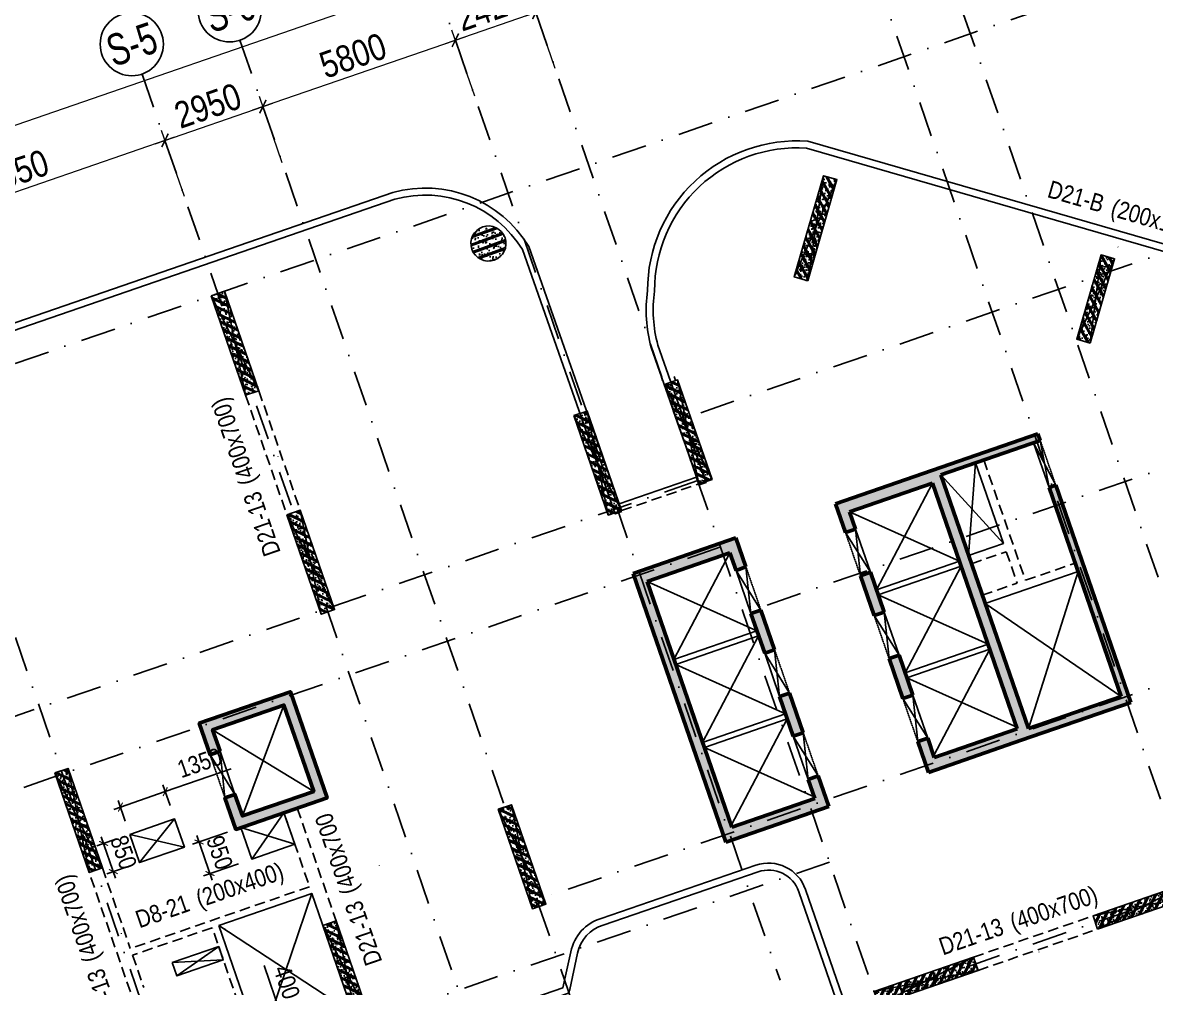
# Model space of a CAD drawing. Header units: millimetres. Extents: x -159515 to 1327256, y -225156 to 138737.
# Drawn here: x 255359 to 287622, y -8366 to 19124 of the extents above; entities that cross this region are included whole.
import ezdxf
from ezdxf.enums import TextEntityAlignment as Align

# ---------------------------------------------------------------- set-up
doc = ezdxf.new("R2010")
doc.units = ezdxf.units.MM
doc.header["$MEASUREMENT"] = 0
doc.linetypes.add('DASHDOT', pattern=[1, 0.5, -0.25, 0, -0.25])
doc.linetypes.add('DASHED', pattern=[4.5, 3, -1.5])
for name, color, linetype in [('ccu11-Khuat', 9, 'DASHED'), ('ccu11-Manh', 8, 'Continuous'), ('ccu11-Thay', 7, 'Continuous'), ('ccu12-Manh', 8, 'Continuous'), ('ccu12-Text', 31, 'Continuous'), ('KC2-DIM', 251, 'Continuous'), ('KT-Luoi truc South Tower', 8, 'DASHDOT'), ('ST_MBDV Cot vach 220805$0$AUDIT_I_220805193045-1', 50, 'Continuous'), ('Xref_ST_MBDV Cot vach 30.7.2022|Xref_ST_MBDV Cot vach 30.7.2022|Xref_ST_MBDV Cot vach 30.7.2022|Xref_ST_MBDV Cot vach 30.7.2022|ccu12-Hatch', 250, 'Continuous'), ('Xref_ST_MBDV Cot vach 30.7.2022|Xref_ST_MBDV Cot vach 30.7.2022|Xref_ST_MBDV Cot vach 30.7.2022|Xref_ST_MBDV Cot vach 30.7.2022|KC-Betong', 6, 'Continuous')]:
    doc.layers.add(name, color=color, linetype=linetype)
for name, color, linetype, lineweight in [('ccu12-Tencaukien', 9, 'Continuous', 15), ('KT-Kich thuoc', 159, 'Continuous', 18), ('KT-Net cot vach', 6, 'Continuous', 50), ('xref.asix of  podium$0$xref.asix of  podium$0$ST_MBDV Cot vach 220805$0$KT-Net cot vach', 6, 'Continuous', 50)]:
    doc.layers.add(name, color=color, linetype=linetype, lineweight=lineweight)
doc.styles.add('Arial Narrow', font='ARIALN.TTF')
doc.styles.add('ST_MBDV Cot vach 220805$0$HBA-Text', font='GOTHIC.TTF')
doc.dimstyles.new('ccu12-200', dxfattribs={"dimscale": 200, "dimtxt": 2.5, "dimasz": 1, "dimexe": 1, "dimexo": 2, "dimgap": 1, "dimtad": 1, "dimdec": 0, "dimrnd": 5, "dimdsep": 46, "dimtxsty": 'Arial Narrow', "dimblk": 'ARCHTICK', "dimcen": -1, "dimdle": 1, "dimclrd": 256, "dimclre": 256, "dimclrt": 3, "dimadec": 0, "dimazin": 2, "dimtfac": 0.1, "dimtdec": 0, "dimtmove": 0, "dimatfit": 1, "dimldrblk": 'ARCHTICK', "dimfxl": 1, "dimtvp": 0.833333, "dimtolj": 1, "dimtzin": 12, "dimarcsym": 0})
doc.dimstyles.new('CCU_1-300', dxfattribs={"dimscale": 300, "dimtxt": 2.5, "dimasz": 1, "dimexe": 1, "dimexo": 2, "dimgap": 0.5, "dimtad": 1, "dimdec": 0, "dimdsep": 46, "dimtxsty": 'Arial Narrow', "dimblk": 'ARCHTICK', "dimcen": -1, "dimdle": 1, "dimclrd": 256, "dimclre": 256, "dimclrt": 3, "dimadec": 0, "dimazin": 2, "dimtfac": 0.1, "dimtdec": 0, "dimtix": 1, "dimtmove": 2, "dimatfit": 1, "dimfxl": 1, "dimtvp": 0.833333, "dimtolj": 1, "dimtzin": 12, "dimarcsym": 0})
pattern_1 = [(50, (-550, 3050), (286.904, -25.101), [30, -330]), (355, (-550, 3050), (-55.5, 300.877), [24, -264]), (100.451, (-526.1, 3047.9), (231.404, 275.776), [25.496, -280.457]), (46.184, (-550, 3130), (426.896, -66.208), [45, -495]), (96.636, (-514.43, 3124.5), (373.865, 389.647), [38.244, -420.685]), (351.184, (-550, 3130), (373.865, 389.65), [36, -396]), (21, (-510, 3110), (238.763, -161.048), [30, -330]), (326, (-510, 3110), (97.326, 290.06), [24, -264]), (71.451, (-490.1, 3096.58), (336.09, 129.012), [25.496, -280.457]), (37.5, (-550, 3050), (4.864, 133.1575), [0, -260.8, 0, -268, 0, -265]), (7.5, (-550, 3050), (105.228, 157.7647), [0, -152.8, 0, -254.8, 0, -101]), (327.5, (-639.2, 3050), (213.529, -9.022), [0, -100, 0, -312, 0, -414]), (317.5, (-679.2, 3050), (233.274, 40.042), [0, -130, 0, -207.2, 0, -294]), (45, (-550, 3050), (-120.208, 120.208), []), (45, (-550, 3099), (-120.208, 120.208), [])]

# ---------------------------------------------------------------- blocks, each defined once
blk = doc.blocks.new('_ArchTick')
at = {"color": 0, "const_width": 0.15}
blk.add_lwpolyline([(-0.5, -0.5), (0.5, 0.5)], dxfattribs=at)
blk = doc.blocks.new('*D436')
at = {"layer": 'Defpoints', "color": 0, "transparency": 16777216}
for p in [(-52359, 62652), (-108654, 48212), (-107112, 43748, 0)]:
    blk.add_point(p, dxfattribs=at)
at = {"layer": 'KT-Kich thuoc', "lineweight": -2, "transparency": 16777216}
for p, q in [((-53617, 67214), (-108937, 48114)), ((-52555, 63219), (-53998, 67400)), ((-107308, 44315), (-108751, 48496))]:
    blk.add_line(p, q, dxfattribs=at)
at = {"layer": 'KT-Kich thuoc', "lineweight": -2, "transparency": 16777216, "xscale": 300, "yscale": 300, "zscale": 300}
for p, rotation in [((-53900, 67116), 19.04771637789532), ((-108654, 48212), 199.0477163778953)]:
    blk.add_blockref('_ArchTick', p, dxfattribs=dict(at, rotation=rotation))
at = {"layer": 'KT-Kich thuoc', "color": 3, "transparency": 16777216, "insert": (-78140, 59662), "char_height": 750, "attachment_point": 5, "rotation": 19.0477, "style": 'Arial Narrow'}
blk.add_mtext('\\A1;57925', dxfattribs=at)
blk = doc.blocks.new('*D440')
at = {"layer": 'Defpoints', "color": 0, "transparency": 16777216}
for p in [(-82308, 55404), (-81561, 53238), (-89737, 50415)]:
    blk.add_point(p, dxfattribs=at)
at = {"layer": 'KT-Kich thuoc', "lineweight": -2, "transparency": 16777216}
for p, q in [((-90768, 52483), (-82025, 55502)), ((-81757, 53805), (-82406, 55687)), ((-89933, 50983), (-90583, 52864))]:
    blk.add_line(p, q, dxfattribs=at)
for p, xscale, yscale, zscale, rotation in [((-82308, 55404), 300, 300, 300, 19.04713796427213), ((-90485, 52581), 300.0000000000001, 300.0000000000001, 300.0000000000001, 199.0471379642721)]:
    blk.add_blockref('_ArchTick', p, dxfattribs=dict(at, xscale=xscale, yscale=yscale, zscale=zscale, rotation=rotation))
at = {"layer": 'KT-Kich thuoc', "color": 3, "transparency": 16777216, "insert": (-86570, 54496), "char_height": 750, "attachment_point": 5, "rotation": 19.0471, "style": 'Arial Narrow'}
blk.add_mtext('\\A1;8650', dxfattribs=at)
blk = doc.blocks.new('*D441')
at = {"layer": 'Defpoints', "color": 0, "transparency": 16777216}
for p in [(-79520, 56366), (-78772, 54201), (-81561, 53238)]:
    blk.add_point(p, dxfattribs=at)
at = {"layer": 'KT-Kich thuoc', "lineweight": -2, "transparency": 16777216}
for p, q in [((-82592, 55306), (-79236, 56464)), ((-78968, 54768), (-79618, 56650)), ((-81757, 53805), (-82406, 55687))]:
    blk.add_line(p, q, dxfattribs=at)
for p, xscale, yscale, zscale, rotation in [((-79520, 56366), 300, 300, 300, 19.04713796427213), ((-82308, 55404), 300.0000000000001, 300.0000000000001, 300.0000000000001, 199.0471379642721)]:
    blk.add_blockref('_ArchTick', p, dxfattribs=dict(at, xscale=xscale, yscale=yscale, zscale=zscale, rotation=rotation))
at = {"layer": 'KT-Kich thuoc', "color": 3, "transparency": 16777216, "insert": (-81088, 56389), "char_height": 750, "attachment_point": 5, "rotation": 19.0471, "style": 'Arial Narrow'}
blk.add_mtext('\\A1;2950', dxfattribs=at)
blk = doc.blocks.new('*D442')
at = {"layer": 'Defpoints', "color": 0, "transparency": 16777216}
for p in [(-74037, 58259), (-73290, 56094), (-78772, 54201)]:
    blk.add_point(p, dxfattribs=at)
at = {"layer": 'KT-Kich thuoc', "lineweight": -2, "transparency": 16777216}
for p, q in [((-73486, 56661), (-74135, 58543)), ((-79803, 56269), (-73754, 58357)), ((-78968, 54768), (-79618, 56650))]:
    blk.add_line(p, q, dxfattribs=at)
for p, xscale, yscale, zscale, rotation in [((-74037, 58259), 300, 300, 300, 19.04713796427213), ((-79520, 56366), 300.0000000000001, 300.0000000000001, 300.0000000000001, 199.0471379642721)]:
    blk.add_blockref('_ArchTick', p, dxfattribs=dict(at, xscale=xscale, yscale=yscale, zscale=zscale, rotation=rotation))
at = {"layer": 'KT-Kich thuoc', "color": 3, "transparency": 16777216, "insert": (-76953, 57817), "char_height": 750, "attachment_point": 5, "rotation": 19.0471, "style": 'Arial Narrow'}
blk.add_mtext('\\A1;5800', dxfattribs=at)
blk = doc.blocks.new('*D443')
at = {"layer": 'Defpoints', "color": 0, "transparency": 16777216}
for p in [(-71745, 59051), (-70998, 56885), (-73290, 56094)]:
    blk.add_point(p, dxfattribs=at)
at = {"layer": 'KT-Kich thuoc', "lineweight": -2, "transparency": 16777216}
for p, q in [((-74321, 58161), (-71462, 59149)), ((-71193, 57452), (-71843, 59334)), ((-73486, 56661), (-74135, 58543))]:
    blk.add_line(p, q, dxfattribs=at)
for p, xscale, yscale, zscale, rotation in [((-71745, 59051), 300, 300, 300, 19.04713796427213), ((-74037, 58259), 300.0000000000001, 300.0000000000001, 300.0000000000001, 199.0471379642721)]:
    blk.add_blockref('_ArchTick', p, dxfattribs=dict(at, xscale=xscale, yscale=yscale, zscale=zscale, rotation=rotation))
at = {"layer": 'KT-Kich thuoc', "color": 3, "transparency": 16777216, "insert": (-73065, 59159), "char_height": 750, "attachment_point": 5, "rotation": 19.0471, "style": 'Arial Narrow'}
blk.add_mtext('\\A1;2425', dxfattribs=at)
blk = doc.blocks.new('*D444')
at = {"layer": 'Defpoints', "color": 0, "transparency": 16777216}
for p in [(-62765, 62151), (-62018, 59985), (-70998, 56885)]:
    blk.add_point(p, dxfattribs=at)
at = {"layer": 'KT-Kich thuoc', "lineweight": -2, "transparency": 16777216}
for p, q in [((-62214, 60553), (-62863, 62435)), ((-72029, 58953), (-62482, 62249)), ((-71193, 57452), (-71843, 59334))]:
    blk.add_line(p, q, dxfattribs=at)
for p, xscale, yscale, zscale, rotation in [((-62765, 62151), 300, 300, 300, 19.04713796427213), ((-71745, 59051), 300.0000000000001, 300.0000000000001, 300.0000000000001, 199.0471379642721)]:
    blk.add_blockref('_ArchTick', p, dxfattribs=dict(at, xscale=xscale, yscale=yscale, zscale=zscale, rotation=rotation))
at = {"layer": 'KT-Kich thuoc', "color": 3, "transparency": 16777216, "insert": (-67429, 61105), "char_height": 750, "attachment_point": 5, "rotation": 19.0471, "style": 'Arial Narrow'}
blk.add_mtext('\\A1;9500', dxfattribs=at)
blk = doc.blocks.new('ST_MBDV Cot vach 220805$0$GRID-SYM-flat-103')
at = {"layer": 'ST_MBDV Cot vach 220805$0$AUDIT_I_220805193045-1'}
blk.add_circle((0, 0, 0), 900, dxfattribs=at)
at = {"layer": 'ST_MBDV Cot vach 220805$0$AUDIT_I_220805193045-1', "style": 'ST_MBDV Cot vach 220805$0$HBA-Text'}
blk.add_attdef('GRID', text='', height=900, rotation=19.0471, dxfattribs=at).set_placement((0, 0, 0), align=Align.MIDDLE_CENTER)
blk = doc.blocks.new('*D93')
at = {"layer": 'Defpoints', "color": 0, "transparency": 16777216}
for p in [(258412, -4007), (258689, -4810), (257942, -5068)]:
    blk.add_point(p, dxfattribs=at)
at = {"layer": 'KC2-DIM', "lineweight": -2, "transparency": 16777216}
for p, q in [((258034, -4137), (257476, -4330)), ((257599, -4076), (258007, -5257)), ((258311, -4941), (257753, -5134))]:
    blk.add_line(p, q, dxfattribs=at)
at = {"layer": 'KC2-DIM', "lineweight": -2, "transparency": 16777216, "xscale": 200, "yscale": 200, "zscale": 200}
for p, rotation in [((257665, -4265), 109.0471379541837), ((257942, -5068), 289.0471379541837)]:
    blk.add_blockref('_ArchTick', p, dxfattribs=dict(at, rotation=rotation))
at = {"layer": 'KC2-DIM', "color": 3, "transparency": 16777216, "insert": (258234, -4518), "char_height": 500, "attachment_point": 5, "rotation": 289.0471, "style": 'Arial Narrow'}
blk.add_mtext('\\A1;850', dxfattribs=at)
blk = doc.blocks.new('*D94')
at = {"layer": 'Defpoints', "color": 0, "transparency": 16777216}
for p in [(259420, -2789), (259688, -3566), (258412, -4007)]:
    blk.add_point(p, dxfattribs=at)
at = {"layer": 'KC2-DIM', "lineweight": -2, "transparency": 16777216}
for p, q in [((259420, -2789), (261296, -2142)), ((258144, -3230), (259420, -2789)), ((259558, -3188), (259355, -2600)), ((258282, -3629), (258079, -3041)), ((258144, -3230), (257955, -3295))]:
    blk.add_line(p, q, dxfattribs=at)
at = {"layer": 'KC2-DIM', "lineweight": -2, "transparency": 16777216, "xscale": 200, "yscale": 200, "zscale": 200}
for p, rotation in [((259420, -2789), 199.0471379543178), ((258144, -3230), 19.04713795431789)]:
    blk.add_blockref('_ArchTick', p, dxfattribs=dict(at, rotation=rotation))
at = {"layer": 'KC2-DIM', "color": 3, "transparency": 16777216, "insert": (260398, -1970), "char_height": 500, "attachment_point": 5, "rotation": 19.0471, "style": 'Arial Narrow'}
blk.add_mtext('\\A1;1350', dxfattribs=at)
blk = doc.blocks.new('*D96')
at = {"layer": 'Defpoints', "color": 0, "transparency": 16777216}
for p in [(262798, -9369), (261809, -9710), (261940, -10088)]:
    blk.add_point(p, dxfattribs=at)
at = {"layer": 'KC2-DIM', "lineweight": -2, "transparency": 16777216}
for p, q in [((262798, -9369), (262236, -7742)), ((262187, -9580), (262987, -9304)), ((262929, -9747), (262798, -9369)), ((262318, -9958), (263118, -9682)), ((262929, -9747), (262994, -9936))]:
    blk.add_line(p, q, dxfattribs=at)
at = {"layer": 'KC2-DIM', "lineweight": -2, "transparency": 16777216, "xscale": 200, "yscale": 200, "zscale": 200}
for p, rotation in [((262798, -9369), 289.0471379547801), ((262929, -9747), 109.0471379547801)]:
    blk.add_blockref('_ArchTick', p, dxfattribs=dict(at, rotation=rotation))
at = {"layer": 'KC2-DIM', "color": 3, "transparency": 16777216, "insert": (262882, -8218), "char_height": 500, "attachment_point": 5, "rotation": 289.0471, "style": 'Arial Narrow'}
blk.add_mtext('\\A1;400', dxfattribs=at)
blk = doc.blocks.new('*D97')
at = {"layer": 'Defpoints', "color": 0, "transparency": 16777216}
for p in [(261572, -3815), (261883, -4713), (260695, -5123)]:
    blk.add_point(p, dxfattribs=at)
at = {"layer": 'KC2-DIM', "lineweight": -2, "transparency": 16777216}
for p, q in [((261194, -3945), (260196, -4290)), ((260320, -4036), (260760, -5312)), ((261504, -4843), (260506, -5188))]:
    blk.add_line(p, q, dxfattribs=at)
at = {"layer": 'KC2-DIM', "lineweight": -2, "transparency": 16777216, "xscale": 200, "yscale": 200, "zscale": 200}
for p, rotation in [((260385, -4225), 109.0471379534124), ((260695, -5123), 289.0471379534123)]:
    blk.add_blockref('_ArchTick', p, dxfattribs=dict(at, rotation=rotation))
at = {"layer": 'KC2-DIM', "color": 3, "transparency": 16777216, "insert": (260970, -4525), "char_height": 500, "attachment_point": 5, "rotation": 289.0471, "style": 'Arial Narrow'}
blk.add_mtext('\\A1;950', dxfattribs=at)
blk = doc.blocks.new('*U192')
at = {"layer": 'ccu12-Tencaukien', "color": 8, "ltscale": 10000}
blk.add_line((361, -155), (354, -155), dxfattribs=at)
at = {"layer": 'ccu12-Text', "color": 2, "style": 'Arial Narrow', "width": 0.8}
blk.add_attdef('SH', text='', height=300, dxfattribs=at).set_placement((276, 6), align=Align.BOTTOM_RIGHT)
at = {"layer": 'ccu12-Text', "color": 31, "style": 'Arial Narrow', "width": 0.8}
for tag, p in [('(', (508, -75)), ('KT', (633, -75)), (')', (963, -75))]:
    blk.add_attdef(tag, text='', height=250, dxfattribs=at).set_placement(p, align=Align.BOTTOM_LEFT)
blk = doc.blocks.new('*U256')
at = {"layer": 'ccu12-Tencaukien', "color": 8, "ltscale": 10000}
blk.add_line((361, -155), (354, -155), dxfattribs=at)
at = {"layer": 'ccu12-Text', "color": 2, "style": 'Arial Narrow', "width": 0.8}
blk.add_attdef('SH', text='', height=300, dxfattribs=at).set_placement((276, 6), align=Align.BOTTOM_RIGHT)
at = {"layer": 'ccu12-Text', "color": 31, "style": 'Arial Narrow', "width": 0.8}
for tag, p in [('(', (508, -75)), ('KT', (633, -75)), (')', (963, -75))]:
    blk.add_attdef(tag, text='', height=250, dxfattribs=at).set_placement(p, align=Align.BOTTOM_LEFT)
blk = doc.blocks.new('*U257')
at = {"layer": 'ccu12-Tencaukien', "color": 8, "ltscale": 10000}
blk.add_line((361, -155), (354, -155), dxfattribs=at)
at = {"layer": 'ccu12-Text', "color": 2, "style": 'Arial Narrow', "width": 0.8}
blk.add_attdef('SH', text='', height=300, dxfattribs=at).set_placement((276, 6), align=Align.BOTTOM_RIGHT)
at = {"layer": 'ccu12-Text', "color": 31, "style": 'Arial Narrow', "width": 0.8}
for tag, p in [('(', (508, -75)), ('KT', (633, -75)), (')', (963, -75))]:
    blk.add_attdef(tag, text='', height=250, dxfattribs=at).set_placement(p, align=Align.BOTTOM_LEFT)
blk = doc.blocks.new('*U258')
at = {"layer": 'ccu12-Tencaukien', "color": 8, "ltscale": 10000}
blk.add_line((361, -155), (354, -155), dxfattribs=at)
at = {"layer": 'ccu12-Text', "color": 2, "style": 'Arial Narrow', "width": 0.8}
blk.add_attdef('SH', text='', height=300, dxfattribs=at).set_placement((276, 6), align=Align.BOTTOM_RIGHT)
at = {"layer": 'ccu12-Text', "color": 31, "style": 'Arial Narrow', "width": 0.8}
for tag, p in [('(', (508, -75)), ('KT', (633, -75)), (')', (963, -75))]:
    blk.add_attdef(tag, text='', height=250, dxfattribs=at).set_placement(p, align=Align.BOTTOM_LEFT)
blk = doc.blocks.new('*U951')
h = blk.add_hatch()
h.set_pattern_fill('VATLIEU04', color=250, scale=40, style=0, pattern_type=2)
h.set_pattern_definition(pattern_1)
h.paths.add_polyline_path([(-475, -475), (-75, -475), (-75, 2525), (-475, 2525)])
at = {"color": 6, "ltscale": 0.25}
blk.add_lwpolyline([(-475, -475), (-75, -475), (-75, 2525), (-475, 2525)], close=True, dxfattribs=at)
at = {"layer": 'Defpoints', "linetype": 'ByBlock', "ltscale": 30}
for p, q in [((-75, -475), (-475, 2525)), ((-475, -475), (-75, 2525))]:
    blk.add_line(p, q, dxfattribs=at)
blk = doc.blocks.new('*U44')
h = blk.add_hatch()
h.set_pattern_fill('VATLIEU04', color=250, scale=40, style=0, pattern_type=2)
h.set_pattern_definition([(50, (-550, 2550), (286.904, -25.1), [30, -330]), (355, (-550, 2550), (-55.5, 300.877), [24, -264]), (100.451, (-526.1, 2547.9), (231.404, 275.776), [25.496, -280.457]), (46.184, (-550, 2630), (426.896, -66.208), [45, -495]), (96.636, (-514.43, 2624.5), (373.865, 389.647), [38.244, -420.685]), (351.184, (-550, 2630), (373.865, 389.65), [36, -396]), (21, (-510, 2610), (238.763, -161.048), [30, -330]), (326, (-510, 2610), (97.326, 290.06), [24, -264]), (71.451, (-490.1, 2596.58), (336.09, 129.012), [25.496, -280.457]), (37.5, (-550, 2550), (4.864, 133.1575), [0, -260.8, 0, -268, 0, -265]), (7.5, (-550, 2550), (105.228, 157.765), [0, -152.8, 0, -254.8, 0, -101]), (327.5, (-639.2, 2550), (213.529, -9.022), [0, -100, 0, -312, 0, -414]), (317.5, (-679.2, 2550), (233.274, 40.042), [0, -130, 0, -207.2, 0, -294]), (45, (-550, 2550), (-120.208, 120.208), []), (45, (-550, 2599), (-120.208, 120.208), [])])
h.paths.add_polyline_path([(-475, -475), (-75, -475), (-75, 2025), (-475, 2025)])
at = {"color": 6, "ltscale": 0.25}
blk.add_lwpolyline([(-475, -475), (-75, -475), (-75, 2025), (-475, 2025)], close=True, dxfattribs=at)
at = {"layer": 'Defpoints', "linetype": 'ByBlock', "ltscale": 30}
for p, q in [((-75, -475), (-475, 2025)), ((-475, -475), (-75, 2025))]:
    blk.add_line(p, q, dxfattribs=at)
blk = doc.blocks.new('*U952')
h = blk.add_hatch()
h.set_pattern_fill('VATLIEU04', color=250, scale=40, style=0, pattern_type=2)
h.set_pattern_definition(pattern_1)
h.paths.add_polyline_path([(-475, -475), (-75, -475), (-75, 2525), (-475, 2525)])
at = {"color": 6, "ltscale": 0.25}
blk.add_lwpolyline([(-475, -475), (-75, -475), (-75, 2525), (-475, 2525)], close=True, dxfattribs=at)
at = {"layer": 'Defpoints', "linetype": 'ByBlock', "ltscale": 30}
for p, q in [((-75, -475), (-475, 2525)), ((-475, -475), (-75, 2525))]:
    blk.add_line(p, q, dxfattribs=at)
blk = doc.blocks.new('*U47')
h = blk.add_hatch()
h.set_pattern_fill('VATLIEU04', color=250, scale=40, style=0, pattern_type=2)
h.set_pattern_definition(pattern_1)
h.paths.add_polyline_path([(-475, -475), (-75, -475), (-75, 2525), (-475, 2525)])
at = {"color": 6, "ltscale": 0.25}
blk.add_lwpolyline([(-475, -475), (-75, -475), (-75, 2525), (-475, 2525)], close=True, dxfattribs=at)
at = {"layer": 'Defpoints', "linetype": 'ByBlock', "ltscale": 30}
for p, q in [((-75, -475), (-475, 2525)), ((-475, -475), (-75, 2525))]:
    blk.add_line(p, q, dxfattribs=at)
blk = doc.blocks.new('MBCV-T21')
at = {"layer": 'KC2-DIM'}
h = blk.add_hatch(dxfattribs=at)
h.set_pattern_fill('BT-01', color=256, scale=50, pattern_type=2)
h.set_pattern_definition([(50, (-1479148.05, -74195.07), (358.63009, -31.37607), [37.5, -412.5]), (355, (-1479148.05, -74195.07), (-69.37567, 376.09607), [30, -330]), (100.4514, (-1479118.16, -74197.68), (289.25469, 344.71977), [31.870095, -350.57106]), (46.1842, (-1479148.05, -74095.07), (533.62052, -82.75951), [56.25, -618.75]), (96.6356, (-1479103.6, -74101.96), (467.33135, 487.05894), [47.80514, -525.8565]), (351.1842, (-1479148.05, -74095.07), (467.33097, 487.0593), [45, -495]), (21, (-1479098.05, -74120.07), (298.453526, -201.309445), [37.5, -412.5]), (326, (-1479098.05, -74120.07), (121.65767, 362.57502), [30, -330]), (71.4514, (-1479073.18, -74136.84), (420.111314, 161.26525), [31.870095, -350.57106]), (37.5, (-1479148.05, -74195.07), (6.079928, 166.446927), [0, -326, 0, -335, 0, -331.25]), (7.5, (-1479148.05, -74195.07), (131.534769, 197.205856), [0, -191, 0, -318.5, 0, -126.25]), (327.5, (-1479259.55, -74195.07), (266.911218, -11.277436), [0, -125, 0, -390, 0, -517.5]), (317.5, (-1479309.55, -74195.07), (291.593085, 50.05249), [0, -162.5, 0, -259, 0, -367.5]), (45, (-1479148.05, -74195.07), (-150.26019, 150.26019), []), (45, (-1479148.05, -74133.82), (-150.26019, 150.26019), [])])
h.paths.add_polyline_path([(-54140, 20153), (-51304, 21132), (-51369, 21321), (-57136, 19330), (-56851, 18506), (-56567, 18604), (-56738, 19097), (-54375, 19913), (-52120, 13382), (-51960, 12918), (-54323, 12102), (-54511, 12649), (-54795, 12551), (-54492, 11674), (-51845, 12588), (-48726, 13664), (-50864, 19856), (-51053, 19791), (-48997, 13836), (-51643, 12922)])
h.paths.add_polyline_path([(-59972, 18354), (-62902, 17342), (-60259, 9686), (-57329, 10697), (-57631, 11572), (-57914, 11474), (-57727, 10930), (-60090, 10114), (-62505, 17109), (-60142, 17925), (-59970, 17429), (-59687, 17527)])
h.paths.add_polyline_path([(-59262, 16298), (-59546, 16200), (-59154, 15066), (-58871, 15164)], flags=17)
h.paths.add_polyline_path([(-58446, 13935), (-58730, 13837), (-58338, 12703), (-58055, 12800)], flags=17)
h.paths.add_polyline_path([(-55327, 15012), (-55611, 14914), (-55219, 13779), (-54936, 13877)], flags=17)
h.paths.add_polyline_path([(-56143, 17375), (-56427, 17277), (-56035, 16143), (-55751, 16240)], flags=17)
at = {"layer": 'KT-Net cot vach'}
h = blk.add_hatch(dxfattribs=at)
h.set_pattern_fill('1BETONG2-BOP', color=250, scale=30, style=0, pattern_type=2)
h.set_pattern_definition([(69.0471, (-83157.09, 5455.11), (209.5408, 52.4275), [22.5, -247.5]), (14.0471, (-83157.09, 5455.11), (-112.989, 199.7187), [18, -198]), (119.4985, (-83139.63, 5459.48), (96.552, 252.1462), [19.122, -210.3426]), (65.2313, (-83176.67, 5511.83), (318.848, 57.55), [33.75, -371.25]), (115.6827, (-83150.1, 5516.62), (169.677, 367.7426), [28.683, -315.514]), (10.2313, (-83176.67, 5511.83), (169.677, 367.743), [27, -297]), (40.0471, (-83143.42, 5507.44), (208.686, -55.7332), [22.5, -247.5]), (245.0471, (-83143.42, 5507.44), (226.3168, -37.8782), [18, -198]), (90.4985, (-83126.03, 5502.8), (206.6893, 173.7226), [19.122, -210.3426]), (86.54714, (-83157.09, 5455.11), (-73.03432, 68.2125), [0, -195.6, 0, -201, 0, -198.75]), (23.5471, (-83157.09, 5455.11), (43.1377, 135.5289), [0, -114.6, 0, -191.1, 0, -75.75]), (346.54714, (-83220.33, 5433.28), (153.58697, 45.86723), [0, -75, 0, -234, 0, -310.5]), (336.5471, (-83248.68, 5423.49), (155.5764, 85.4834), [0, -97.5, 0, -155.4, 0, -220.5]), (334.0471, (-83157.09, 5455.11), (55.798, 114.6422), []), (334.0471, (-83169.08, 5489.85), (55.798, 114.6422), [])])
h.paths.add_polyline_path([(-74668, 12275), (-74880, 12889), (-72848, 13591), (-71999, 11133), (-74032, 10432), (-74244, 11046), (-74527, 10948), (-74217, 10050), (-71618, 10948), (-72662, 13973), (-75262, 13075), (-74952, 12177)])
at = {"layer": 'Xref_ST_MBDV Cot vach 30.7.2022|Xref_ST_MBDV Cot vach 30.7.2022|Xref_ST_MBDV Cot vach 30.7.2022|Xref_ST_MBDV Cot vach 30.7.2022|ccu12-Hatch', "ltscale": 0.5}
h = blk.add_hatch(dxfattribs=at)
h.set_pattern_fill('VATLIEU04', color=256, scale=50, angle=335, pattern_type=2)
h.set_pattern_definition([(25, (78990.96, -12660.9), (311.76915, -180), [37.5, -412.5]), (330, (78990.96, -12660.9), (96.0694, 370.1782), [30, -330]), (75.4514, (79016.94, -12675.9), (407.83865, 190.1779), [31.8701, -350.57106]), (21.1842, (79033.22, -12570.3), (448.6488, -300.5234), [56.25, -618.75]), (71.6356, (79070.6, -12595.3), (629.386, 243.9225), [47.8051, -525.8565]), (326.1842, (79033.2, -12570.3), (629.3859, 243.923), [45, -495]), (356, (79067.97, -12614.07), (185.4137, -308.5802), [37.5, -412.5]), (301, (79067.97, -12614.07), (263.4901, 277.1898), [30, -330]), (46.4514, (79083.42, -12639.8), (448.9038, -31.3908), [31.8701, -350.57106]), (12.5, (78990.96, -12660.91), (75.8538, 148.28266), [0, -326, 0, -335, 0, -331.25]), (342.5, (78990.96, -12660.91), (202.55378, 123.1402), [0, -191, 0, -318.5, 0, -126.25]), (302.5, (78889.91, -12613.79), (237.13767, -123.02238), [0, -125, 0, -390, 0, -517.5]), (292.5, (78844.6, -12592.66), (285.42618, -77.8696), [0, -162.5, 0, -259, 0, -367.5]), (20, (78990.96, -12660.91), (-72.67928, 199.68468), []), (20, (79016.85, -12605.4), (-72.67928, 199.68468), [])])
edge = h.paths.add_edge_path()
edge.add_ellipse((-67023, 26744), major_axis=(-163, 473), ratio=1, start_angle=0, end_angle=360)
at = {"layer": 'ccu11-Khuat', "color": 6, "ltscale": 0.2}
for points in [[(-51304, 21132), (-50864, 19856)], [(-56851, 18506), (-56427, 17277)], [(-59687, 17527), (-59262, 16298)], [(-56035, 16143), (-55611, 14914)], [(-58871, 15164), (-58446, 13935)], [(-55219, 13779), (-54795, 12551)], [(-58055, 12800), (-57631, 11572)], [(-74952, 12177), (-74527, 10948)]]:
    blk.add_lwpolyline(points, dxfattribs=at)
at = {"layer": 'ccu11-Manh', "ltscale": 0.5}
blk.add_arc((-57935, 24267), 4365, 195.3889, 199.0471, dxfattribs=at)
at = {"layer": 'ccu11-Thay', "color": 6, "ltscale": 0.5}
for points in [[(-51493, 21067), (-51053, 19791)], [(-56567, 18604), (-56143, 17375)], [(-59970, 17429), (-59546, 16200)], [(-55751, 16240), (-55327, 15012)], [(-59154, 15066), (-58730, 13837)], [(-54936, 13877), (-54511, 12649)], [(-58338, 12703), (-57914, 11474)], [(-74244, 11046), (-74668, 12275)]]:
    blk.add_lwpolyline(points, dxfattribs=at)
at = {"layer": 'ccu12-Manh', "ltscale": 0.5}
for p, q in [((-51493, 21067), (-50864, 19856)), ((-51053, 19791), (-51304, 21132))]:
    blk.add_line(p, q, dxfattribs=at)
at = {"layer": 'KC2-DIM', "ltscale": 0.5}
for points in [[(-56143, 17375), (-56851, 18506)], [(-56567, 18604), (-56427, 17277)], [(-59970, 17429), (-59262, 16298)], [(-59546, 16200), (-59687, 17527)], [(-55327, 15012), (-56035, 16143)], [(-55751, 16240), (-55611, 14914)], [(-59154, 15066), (-58446, 13935)], [(-58730, 13837), (-58871, 15164)], [(-54936, 13877), (-54795, 12551)], [(-54511, 12649), (-55219, 13779)], [(-58338, 12703), (-57631, 11572)], [(-57914, 11474), (-58055, 12800)], [(-74527, 10948), (-74668, 12275)], [(-74952, 12177), (-74244, 11046)]]:
    blk.add_lwpolyline(points, dxfattribs=at)
at = {"layer": 'KT-Net cot vach'}
blk.add_lwpolyline([(-74668, 12275), (-74880, 12889), (-72848, 13591), (-71999, 11133), (-74032, 10432), (-74244, 11046), (-74527, 10948), (-74217, 10050), (-71618, 10948), (-72662, 13973), (-75262, 13075), (-74952, 12177)], close=True, dxfattribs=at)
at = {"layer": 'xref.asix of  podium$0$xref.asix of  podium$0$ST_MBDV Cot vach 220805$0$KT-Net cot vach', "extrusion": (-3.35283e-09, 1.99852e-08, 1)}
for p, q in [((-51369, 21321), (-57136, 19330)), ((-51304, 21132), (-54140, 20153)), ((-54140, 20153), (-51643, 12922)), ((-54375, 19913), (-56738, 19097)), ((-52120, 13382), (-54375, 19913)), ((-48997, 13836), (-51053, 19791)), ((-48726, 13664), (-50864, 19856)), ((-59972, 18354), (-62902, 17342)), ((-59687, 17527), (-59972, 18354)), ((-60142, 17925), (-62505, 17109)), ((-59970, 17429), (-60142, 17925)), ((-62902, 17342), (-60259, 9686)), ((-62505, 17109), (-60090, 10114)), ((-51845, 12588), (-48726, 13664)), ((-51643, 12922), (-48997, 13836)), ((-51960, 12918), (-52120, 13382)), ((-54323, 12102), (-51960, 12918)), ((-54511, 12649), (-54323, 12102)), ((-54492, 11674), (-51845, 12588)), ((-54795, 12551), (-54492, 11674)), ((-57727, 10930), (-57914, 11474)), ((-57329, 10697), (-57631, 11572)), ((-60259, 9686), (-57329, 10697)), ((-60090, 10114), (-57727, 10930))]:
    blk.add_line(p, q, dxfattribs=at)
at = {"layer": 'xref.asix of  podium$0$xref.asix of  podium$0$ST_MBDV Cot vach 220805$0$KT-Net cot vach', "color": 6, "extrusion": (-3.35283e-09, 1.99852e-08, 1)}
for p, q in [((-51304, 21132), (-51369, 21321)), ((-57136, 19330), (-56851, 18506)), ((-56738, 19097), (-56567, 18604)), ((-56427, 17277), (-56035, 16143)), ((-56143, 17375), (-55751, 16240)), ((-59154, 15066), (-59546, 16200)), ((-58871, 15164), (-59262, 16298)), ((-55611, 14914), (-55219, 13779)), ((-55327, 15012), (-54936, 13877)), ((-58055, 12800), (-58446, 13935)), ((-58338, 12703), (-58730, 13837))]:
    blk.add_line(p, q, dxfattribs=at)
at = {"layer": 'xref.asix of  podium$0$xref.asix of  podium$0$ST_MBDV Cot vach 220805$0$KT-Net cot vach', "color": 6}
for p, q in [((-51053, 19791), (-50864, 19856)), ((-56567, 18604), (-56851, 18506)), ((-59687, 17527), (-59970, 17429)), ((-56143, 17375), (-56427, 17277)), ((-59262, 16298), (-59546, 16200)), ((-55751, 16240), (-56035, 16143)), ((-58871, 15164), (-59154, 15066)), ((-55327, 15012), (-55611, 14914)), ((-58446, 13935), (-58730, 13837)), ((-54936, 13877), (-55219, 13779)), ((-58055, 12800), (-58338, 12703)), ((-57631, 11572), (-57914, 11474))]:
    blk.add_line(p, q, dxfattribs=at)
at = {"layer": 'xref.asix of  podium$0$xref.asix of  podium$0$ST_MBDV Cot vach 220805$0$KT-Net cot vach'}
blk.add_line((-54511, 12649), (-54795, 12551), dxfattribs=at)
at = {"layer": 'Xref_ST_MBDV Cot vach 30.7.2022|Xref_ST_MBDV Cot vach 30.7.2022|Xref_ST_MBDV Cot vach 30.7.2022|Xref_ST_MBDV Cot vach 30.7.2022|KC-Betong', "ltscale": 0.5}
blk.add_ellipse((-67023, 26744, 0), major_axis=(-163, 473), ratio=1, dxfattribs=at)
at = {"layer": 'Xref_ST_MBDV Cot vach 30.7.2022|Xref_ST_MBDV Cot vach 30.7.2022|Xref_ST_MBDV Cot vach 30.7.2022|Xref_ST_MBDV Cot vach 30.7.2022|KC-Betong', "linetype": 'ByBlock'}
for name, p, xscale, rotation in [('*U47', (-58253, 26271, 0), -1, 343.8836854960887), ('*U44', (-50206, 24496, 0), -1, 343.8836854960887), ('*U952', (-74313, 24960, 0), -1, 199.0471379540016), ('*U952', (-61407, 22434, 0), -1, 199.0471379540016), ('*U952', (-63983, 21545, 0), -1, 199.0471379540016), ('*U952', (-72159, 18722, 0), -1, 199.0471379540016), ('*U952', (-78769, 11362, 0), -1, 199.0471379540016), ('*U952', (-66140, 10327, 0), -1, 199.0471379540016), ('*U951', (-49376, 7810, 0), -0.9999999999999998, 289.0471379532163), ('*U952', (-71133, 7016, 0), -1, 199.0471379540016), ('*U951', (-55615, 5656, 0), -0.9999999999999998, 289.0471379532163)]:
    blk.add_blockref(name, p, dxfattribs=dict(at, xscale=xscale, rotation=rotation))
blk = doc.blocks.new('mbkc-t21')
for p, q in [((-24730, 31207), (-24690, 31089)), ((-26296, 27572), (-24098, 28331)), ((-35054, 16476, 0), (-37701, 15563, 0))]:
    blk.add_line(p, q)
for points in [[(6200, 10700), (3064, 10700), (3074, 12373, 0.085159), (2784, 14138), (1049, 19152), (-3079, 31083, 0.260467), (-5870, 33557), (-20929, 37908, 0.435644), (-25490, 33654, 0.102481), (-25386, 32033), (-24080, 28306), (-24089, 28303)], [(6200, 10500), (2863, 10500), (2874, 12375, 0.085159), (2595, 14072), (860, 19087), (-3268, 31017, 0.260924), (-5919, 33363), (-20964, 37710, 0.435158), (-25290, 33640, 0.102973), (-25195, 32093), (-23825, 28182), (-24023, 28114)], [(-26286, 27544), (-26287, 27544), (-28875, 34908, 0.338337), (-32749, 36444), (-62185, 26289, 0.459457), (-64225, 21139), (-55456, 6813, 0.279689), (-50490, 5781), (-27772, 13619, 0.204279), (-27706, 13740), (-27482, 14770, -0.275412), (-26755, 15571), (-22342, 17089, -0.414195), (-21181, 16524), (-12852, -7567, 0.319754), (-8032, -11000), (37106, -11000, 0.36531), (42072, -6689, 0.102434), (42063, -5068), (39621, 6403, 0.132611), (38155, 9202, 0.066499), (37024, 10116, 0.137615), (34943, 10700), (9300, 10700)], [(-26221, 27355), (-26409, 27290), (-29057, 34822, 0.336124), (-32689, 36253), (-62119, 26100, 0.186797), (-64022, 24492, 0.186797)], [(-53502, 5908, 0.161195), (-50556, 5970), (-27901, 13786), (-27678, 14811, -0.274307), (-26816, 15761), (-22407, 17278, -0.414153), (-20992, 16589), (-12663, -7501, 0.319754), (-8032, -10800), (37104, -10800, 0.151467), (39864, -9900)], [(-53502, 5908, 0.161195), (-50556, 5970), (-27901, 13786), (-27678, 14811, -0.274307), (-26816, 15761), (-22407, 17278, -0.414153), (-20992, 16589), (-12663, -7501, 0.319754), (-8032, -10800), (37104, -10800, 0.151467), (39864, -9900, 0.151467)]]:
    blk.add_lwpolyline(points, format="xyb")
at = {"ltscale": 0.5}
for points in [[(-16148, 28746), (-15355, 26449), (-16347, 26106)], [(-16608, 25942), (-18971, 25126)], [(-16559, 25800), (-18922, 24984)], [(-15874, 24735), (-13227, 25649)], [(-24738, 23138), (-22375, 23954)], [(-24689, 22996), (-22326, 23812)], [(-15792, 23579), (-18155, 22763)], [(-15743, 23437), (-18106, 22621)], [(-23922, 20775), (-21559, 21591)], [(-23873, 20633), (-21510, 21449)]]:
    blk.add_lwpolyline(points, dxfattribs=at)
at = {"layer": 'ccu11-Khuat', "ltscale": 100}
for p, q in [((-36939, 30669, 0), (-35764, 27266, 0)), ((-36561, 30799, 0), (-35386, 27396, 0)), ((-15912, 28827), (-14727, 25396)), ((-26230, 27383), (-24033, 28142)), ((-35847, 18773), (-35119, 16666, 0)), ((-35469, 18904), (-34359, 15690, 0)), ((-41017, 17200, 0), (-40224, 14903, 0)), ((-40220, 13667, 0), (-41395, 17070, 0)), ((-35119, 16666, 0), (-40224, 14903, 0)), ((-16204, 14659, 0), (-12801, 15834, 0)), ((-37890, 15497, 0), (-40158, 14714, 0)), ((-36709, 12076), (-37890, 15497, 0)), ((-16074, 14281, 0), (-12671, 15456, 0)), ((-40158, 14714, 0), (-39842, 13798, 0))]:
    blk.add_line(p, q, dxfattribs=at)
for points in [[(-16266, 25870), (-15273, 26212), (-14963, 25314)], [(-14727, 25396), (-13309, 25885)], [(-15956, 24972), (-14963, 25314)]]:
    blk.add_lwpolyline(points, dxfattribs=at)
at = {"layer": 'ccu11-Manh'}
for p, q in [((-35847, 18773), (-36766, 17451)), ((-38961, 18598), (-39959, 17354)), ((-40237, 18157), (-38683, 17794)), ((-37076, 18349), (-35537, 17875)), ((-36520, 12141, 0), (-35054, 16476, 0)), ((-37701, 15563, 0), (-33873, 13055, 0)), ((-37704, 14959), (-38897, 14124)), ((-39028, 14502), (-37574, 14580))]:
    blk.add_line(p, q, dxfattribs=at)
for points in [[(-16347, 26106), (-16148, 28746)], [(-17140, 28403), (-15355, 26449)], [(-17375, 28163), (-18971, 25126)], [(-19738, 27347), (-16608, 25942)], [(-23142, 26175), (-24738, 23138)], [(-16559, 25800), (-18155, 22763)], [(-25505, 25359), (-22375, 23954)], [(-18922, 24984), (-15792, 23579)], [(-22326, 23812), (-23922, 20775)], [(-15743, 23437), (-17340, 20400)], [(-24689, 22996), (-21559, 21591)], [(-18106, 22621), (-14976, 21216)], [(-37032, 18682), (-35848, 21841)], [(-21510, 21449), (-23106, 18412)], [(-37881, 21139), (-35000, 19383)], [(-23873, 20633), (-20743, 19227)]]:
    blk.add_lwpolyline(points, dxfattribs=at)
at = {"layer": 'ccu11-Manh', "ltscale": 0.5}
blk.add_arc((-20935, 32517), 4365, 195.3889, 199.0471, dxfattribs=at)
at = {"layer": 'ccu11-Thay'}
for points in [[(-37076, 18349), (-35847, 18773), (-35537, 17875), (-36766, 17451), (-37076, 18349)], [(-40237, 18157), (-38961, 18598), (-38683, 17794), (-39959, 17354), (-40237, 18157)], [(-39028, 14502), (-37704, 14959), (-37574, 14580), (-38897, 14124), (-39028, 14502)]]:
    blk.add_lwpolyline(points, dxfattribs=at)
at = {"layer": 'ccu11-Thay', "elevation": 0}
blk.add_lwpolyline([(-37701, 15563), (-36520, 12141), (-33873, 13055), (-35054, 16476), (-37701, 15563)], dxfattribs=at)
at = {"layer": 'ccu12-Manh', "ltscale": 0.5}
for points in [[(-13227, 25649), (-14644, 21172)], [(-15874, 24736), (-11997, 22086)]]:
    blk.add_lwpolyline(points, dxfattribs=at)
at = {"layer": 'ccu11-Manh'}
blk.add_blockref('MBCV-T21', (37000, 8250), dxfattribs=at)
blk = doc.blocks.new('Asix South Tower')
at = {"layer": 'KT-Luoi truc South Tower', "ltscale": 2000}
for p, q in [((-61527.4, 64693.7), (-45306.5, 17710.6)), ((-63417.9, 64041.1), (-47197, 17057.9)), ((-45928.1, 63080), (-113358.3, 39799.9)), ((-72397.8, 60940.8), (-54232.5, 8325.6)), ((-74690, 60149.4), (-64788, 31468.5)), ((-80172.4, 58256.6), (-62007.1, 5641.4)), ((-82960.9, 57293.9), (-64795.6, 4678.7)), ((-43415.2, 55801.6), (-67725.7, 47408.4)), ((-91137.3, 54471), (-72972, 1855.8)), ((-41522.4, 50319.2), (-65827.2, 41928)), ((-67132.6, 45709), (-110541.5, 30722.1)), ((-39629.6, 44836.7), (-71714.8, 33759.3)), ((-66479.9, 43818.5), (-109888.9, 28831.6)), ((-37736.8, 39354.3), (-105450.5, 15976.2)), ((-63379.6, 34838.6), (-106788.6, 19851.7))]:
    blk.add_line(p, q, dxfattribs=at)
at = {"layer": 'KT-Kich thuoc'}
ref = blk.add_blockref('ST_MBDV Cot vach 220805$0$GRID-SYM-flat-103', (-80466.2, 59107.3), dxfattribs=at)
ref.add_attrib('GRID', 'S-6', dxfattribs={"layer": 'ST_MBDV Cot vach 220805$0$AUDIT_I_220805193045-1', "height": 900, "rotation": 19, "style": 'ST_MBDV Cot vach 220805$0$HBA-Text', "width": 0.75}).set_placement((-80466.2, 59107.3, 0), align=Align.MIDDLE_CENTER)
ref = blk.add_blockref('ST_MBDV Cot vach 220805$0$GRID-SYM-flat-103', (-83254.6, 58144.6), dxfattribs=at)
ref.add_attrib('GRID', 'S-5', dxfattribs={"layer": 'ST_MBDV Cot vach 220805$0$AUDIT_I_220805193045-1', "height": 900, "rotation": 19, "style": 'ST_MBDV Cot vach 220805$0$HBA-Text', "width": 0.75}).set_placement((-83254.6, 58144.6, 0), align=Align.MIDDLE_CENTER)
dim = blk.add_linear_dim(base=(-108653.6, 48211.9), p1=(-52359, 62651.6), p2=(-107112.2, 43747.5, 0), angle=199.04772, dimstyle='CCU_1-300', dxfattribs=at)
dim.commit()
dim.dimension.update_dxf_attribs({"geometry": '*D436', "text_midpoint": (-78139.5, 59662.1), "dimtype": 129})
for base, p1, p2, picture, middle in [((-62765.3, 62150.9), (-70997.6, 56885.2), (-62017.7, 59985.5), '*D444', (-67429.2, 61104.5)), ((-71745.2, 59050.6), (-73289.8, 56093.8), (-70997.6, 56885.2), '*D443', (-73065.2, 59158.7)), ((-74037.4, 58259.3), (-78772.3, 54201), (-73289.8, 56093.8), '*D442', (-76952.6, 57816.6)), ((-79519.9, 56366.5), (-81560.8, 53238.3), (-78772.3, 54201), '*D441', (-81088, 56388.8)), ((-82308.4, 55403.7), (-89737.2, 50415.4), (-81560.8, 53238.3), '*D440', (-86570.5, 54496))]:
    dim = blk.add_linear_dim(base=base, p1=p1, p2=p2, angle=19.04714, dimstyle='CCU_1-300', dxfattribs=at)
    dim.commit()
    dim.dimension.update_dxf_attribs({"geometry": picture, "text_midpoint": middle})

msp = doc.modelspace()

# ---------------------------------------------------------------- block references
msp.add_blockref('mbkc-t21', (298648.8, -22163.9))
at = {"layer": 'ccu12-Tencaukien', "extrusion": (1.49553e-07, -1.06322e-06, 1)}
ref = msp.add_blockref('*U192', (286208.7, 13340.8, 0), dxfattribs=dict(at, xscale=1.815893337873055, yscale=1.815893337873055, zscale=1.815893337873055, rotation=323.4206192105505))
ref.add_attrib('KT', '(200x1000)', dxfattribs={"color": 31, "extrusion": (1.49553e-07, -1.06322e-06, 1), "height": 500, "rotation": 343.88369, "style": 'Arial Narrow'}).set_placement((286277, 13483.9, 0), align=Align.BOTTOM_LEFT)
ref.add_attrib('SH', 'D21-B', dxfattribs={"color": 2, "extrusion": (1.49553e-07, -1.06322e-06, 1), "height": 500, "rotation": 343.88369, "style": 'Arial Narrow'}).set_placement((286034.6, 13563.2, 0), align=Align.BOTTOM_RIGHT)
at = {"layer": 'ccu12-Tencaukien', "extrusion": (7.83226e-07, 7.34415e-07, 1)}
ref = msp.add_blockref('*U257', (262326.3, 6125.2, 0.2), dxfattribs=dict(at, xscale=1.815893337873055, yscale=1.815893337873055, zscale=1.815893337873055, rotation=88.5718110349345))
ref.add_attrib('KT', '(400x700)', dxfattribs={"color": 31, "extrusion": (7.83226e-07, 7.34415e-07, 1), "height": 500, "rotation": 109.03488, "style": 'Arial Narrow'}).set_placement((262170, 6098.7, 0.2), align=Align.BOTTOM_LEFT)
ref.add_attrib('SH', 'D21-13', dxfattribs={"color": 2, "extrusion": (7.83226e-07, 7.34415e-07, 1), "height": 500, "rotation": 109.03488, "style": 'Arial Narrow'}).set_placement((262244.8, 5854.8, 0.2), align=Align.BOTTOM_RIGHT)
ref = msp.add_blockref('*U258', (265218.7, -5538.9, 0.2), dxfattribs=dict(at, xscale=1.815893337873055, yscale=1.815893337873055, zscale=1.815893337873055, rotation=88.5718110349345))
ref.add_attrib('KT', '(400x700', dxfattribs={"color": 31, "extrusion": (7.83226e-07, 7.34415e-07, 1), "height": 500, "rotation": 109.03488, "style": 'Arial Narrow'}).set_placement((265062.3, -5565.5, 0.2), align=Align.BOTTOM_LEFT)
ref.add_attrib('SH', 'D21-13', dxfattribs={"color": 2, "extrusion": (7.83226e-07, 7.34415e-07, 1), "height": 500, "rotation": 109.03488, "style": 'Arial Narrow'}).set_placement((265137.1, -5809.3, 0.2), align=Align.BOTTOM_RIGHT)
at = {"layer": 'ccu12-Tencaukien', "extrusion": (7.34415e-07, -7.83226e-07, 1)}
ref = msp.add_blockref('*U256', (260478.3, -6401.7, 0.2), dxfattribs=dict(at, xscale=1.815893337873055, yscale=1.815893337873055, zscale=1.815893337873055, rotation=358.5718110349675))
ref.add_attrib('KT', '(200x400)', dxfattribs={"color": 31, "extrusion": (7.34415e-07, -7.83226e-07, 1), "height": 500, "rotation": 19.03488, "style": 'Arial Narrow'}).set_placement((260451.7, -6245.4, 0.2), align=Align.BOTTOM_LEFT)
ref.add_attrib('SH', 'D8-21', dxfattribs={"color": 2, "extrusion": (7.34415e-07, -7.83226e-07, 1), "height": 500, "rotation": 19.03488, "style": 'Arial Narrow'}).set_placement((260207.8, -6320.1, 0.2), align=Align.BOTTOM_RIGHT)
at = {"layer": 'ccu12-Tencaukien', "extrusion": (7.83226e-07, 7.34415e-07, 1)}
ref = msp.add_blockref('*U257', (257870.2, -7473.5, 0.2), dxfattribs=dict(at, xscale=1.815893337873055, yscale=1.815893337873055, zscale=1.815893337873055, rotation=88.5718110349345))
ref.add_attrib('KT', '(400x700)', dxfattribs={"color": 31, "extrusion": (7.83226e-07, 7.34415e-07, 1), "height": 500, "rotation": 109.03488, "style": 'Arial Narrow'}).set_placement((257713.9, -7500.1, 0.2), align=Align.BOTTOM_LEFT)
ref.add_attrib('SH', 'D21-13', dxfattribs={"color": 2, "extrusion": (7.83226e-07, 7.34415e-07, 1), "height": 500, "rotation": 109.03488, "style": 'Arial Narrow'}).set_placement((257788.7, -7743.9, 0.2), align=Align.BOTTOM_RIGHT)
at = {"layer": 'ccu12-Tencaukien', "extrusion": (7.34415e-07, -7.83226e-07, 1)}
ref = msp.add_blockref('*U257', (283664.6, -7070.2, 0.2), dxfattribs=dict(at, xscale=1.815893337873055, yscale=1.815893337873055, zscale=1.815893337873055, rotation=358.5718110349674))
ref.add_attrib('KT', '(400x700)', dxfattribs={"color": 31, "extrusion": (7.34415e-07, -7.83226e-07, 1), "height": 500, "rotation": 19.03488, "style": 'Arial Narrow'}).set_placement((283638.1, -6913.9, 0.2), align=Align.BOTTOM_LEFT)
ref.add_attrib('SH', 'D21-13', dxfattribs={"color": 2, "extrusion": (7.34415e-07, -7.83226e-07, 1), "height": 500, "rotation": 19.03488, "style": 'Arial Narrow'}).set_placement((283394.2, -6988.7, 0.2), align=Align.BOTTOM_RIGHT)
at = {"layer": 'KT-Kich thuoc'}
msp.add_blockref('Asix South Tower', (341721.4, -39634.4), dxfattribs=at)

# ---------------------------------------------------------------- dimensions: what is measured, and where the dimension line sits
at = {"layer": 'KC2-DIM'}
for p1, p2, distance, picture, middle in [((258412.1, -4006.7), (259688.2, -3566.2), 822, '*D94', (260398.3, -1969.7)), ((261939.9, -10088.2), (261809.4, -9710.1), -1045.9, '*D96', (262882.3, -8217.8))]:
    dim = msp.add_aligned_dim(p1=p1, p2=p2, distance=distance, dimstyle='ccu12-200', override={"dimzin": 0}, dxfattribs=at)
    dim.commit()
    dim.dimension.update_dxf_attribs({"geometry": picture, "text_midpoint": middle})
for base, p1, p2, picture, middle in [((260695, -5122.8), (261572.5, -3814.8), (261882.5, -4712.8), '*D97', (260540, -4673.8)), ((257942, -5068.2), (258412.1, -4006.7), (258689.5, -4810.2), '*D93', (257803.3, -4666.5))]:
    dim = msp.add_linear_dim(base=base, p1=p1, p2=p2, angle=289.04714, dimstyle='ccu12-200', override={"dimzin": 0}, dxfattribs=at)
    dim.commit()
    dim.dimension.update_dxf_attribs({"geometry": picture, "text_midpoint": middle, "dimtype": 161})

doc.saveas('drawing.dxf')
